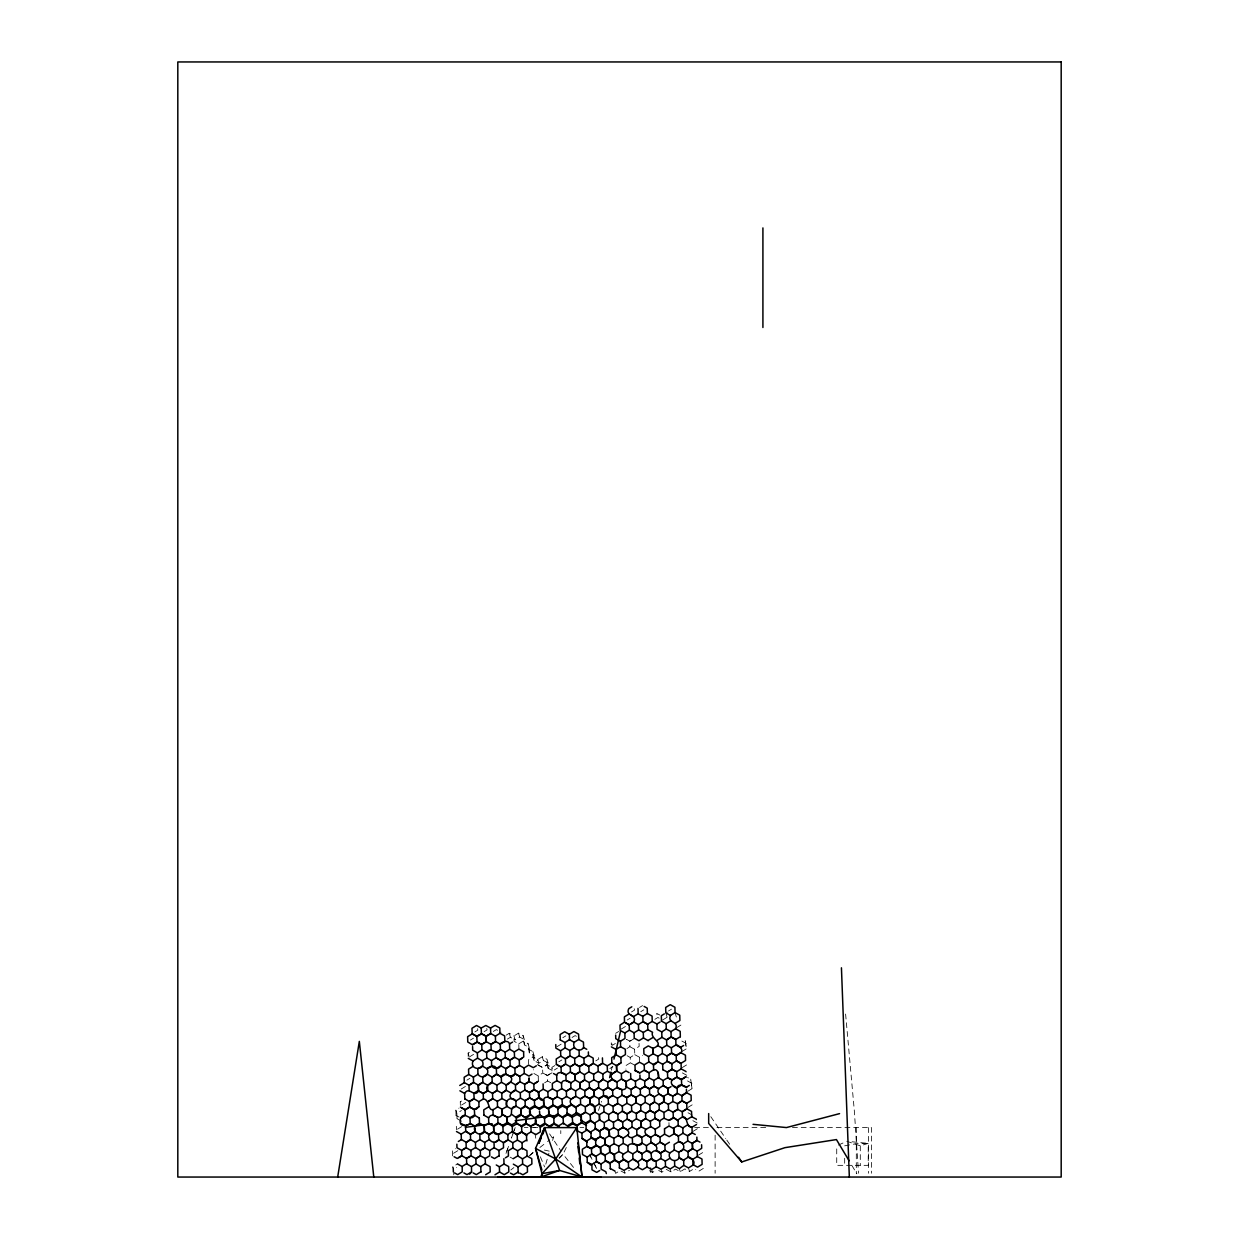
<?xml version="1.0" encoding="UTF-8"?>
<svg xmlns="http://www.w3.org/2000/svg" width="1239" height="1239" viewBox="0 0 1239 1239"><rect width="100%" height="100%" fill="white"/><g stroke="black" fill="none" stroke-linecap="round" stroke-linejoin="round"><path stroke-width="0.75" stroke-dasharray="5 3.75" d="M611.354 1070.233L612.221 1066.531M545.795 1164.149L548.939 1153.215M552.609 1140.469L553.663 1136.813L547.545 1141.553M598.483 1110.454L601.627 1101.347M507.665 1148.708L505.791 1154.02L508.935 1145.27M514.541 1129.24L511.413 1138.083L515.207 1127.598M566.316 1147.531L563.033 1154.175L559.3 1158.202M530.215 1155.228L532.878 1152.487M559.021 1158.078L563.033 1154.175L575.485 1169.895M510.824 1169.957L513.891 1167.587M529.192 1155.755L533.777 1152.193M539.894 1147.469L546.012 1142.73M474.847 1031.948L477.882 1030.089L476.519 1025.489M470.417 1040.063L473.453 1038.205M484.077 1031.715L487.113 1029.857L485.827 1025.489M493.323 1031.467L496.359 1029.609L501.052 1032.164M468.234 1056.604L468.141 1053.057L471.176 1051.199M469.318 1056.991L473.871 1054.203M506.209 1035.138L509.244 1033.28L513.937 1035.835L515.114 1039.815L519.668 1037.028L524.36 1039.583L524.484 1044.911L529.177 1047.466L529.316 1052.794L533.994 1055.334L534.133 1060.677L538.826 1063.217L543.379 1060.445L548.072 1062.985L548.196 1068.328L552.888 1070.868L557.442 1068.08M507.386 1039.118L510.422 1037.26L515.114 1039.815M524.36 1039.583L523.214 1035.711L518.522 1033.156L513.968 1035.943L514.108 1041.287L518.8 1043.842L518.94 1049.185M518.8 1043.842L523.354 1041.039L523.214 1035.711M466.824 1080.191L469.86 1078.333M465.43 1086.448L460.877 1089.236L460.134 1086.711M562.831 1037.709L565.867 1035.85M460.366 1105.374L460.273 1101.812L463.309 1099.953M465.849 1102.447L461.295 1105.234L460.273 1101.812M556.9 1046.754L561.453 1043.966M572.077 1037.461L575.113 1035.618L579.806 1038.158M548.072 1062.985L546.972 1059.299L542.295 1056.759L537.741 1059.531L533.049 1056.991L532.894 1051.601L528.201 1049.061M461.698 1121.233L457.005 1118.693L456.029 1115.394L455.89 1110.051L458.926 1108.193M457.005 1118.693L456.866 1113.35L461.419 1110.562M631.534 1011.938L634.569 1010.079L633.33 1005.867M639.525 1007.446L642.561 1005.588M538.826 1063.217L537.741 1059.531L537.865 1064.874L542.558 1067.414L547.111 1064.642L546.972 1059.299M558.82 1061.823L561.856 1059.965M627.12 1020.053L630.155 1018.195M640.78 1011.69L643.815 1009.831M538.376 1081.229L538.222 1075.839L542.775 1073.036L542.558 1067.414M554.886 1065.525L551.851 1067.383L552.888 1070.868M461.822 1126.576L457.284 1129.349L456.339 1126.189L456.432 1129.736M621.188 1029.098L625.741 1026.31M615.628 1033.341L618.664 1031.483M544.587 1082.855L547.623 1080.997L547.468 1075.591L542.744 1072.928L547.437 1075.467L551.99 1072.695M552.021 1072.804L547.437 1075.467M615.38 1043.47L612.345 1045.329L611.23 1041.55L611.323 1045.096M654.842 1019.341L657.878 1017.482L662.571 1020.038L667.124 1017.25L666.985 1011.922M668.502 1010.993L671.538 1009.135M595.789 1060.878L598.824 1059.02L597.74 1055.349M626.593 1039.397L629.722 1041.085L634.275 1038.297M634.322 1038.514L629.784 1041.287L626.655 1039.598M452.529 1155.879L452.405 1150.551L455.441 1148.692M457.811 1150.69L453.257 1153.478L452.405 1150.551M626.903 1048.597L629.908 1046.63L629.722 1041.085M609.851 1068.529L612.887 1066.671M676.633 1027.673L681.187 1024.901M635.049 1065.339L630.372 1062.799L630.233 1057.456L634.771 1054.621L634.6 1049.17M452.994 1172.063L452.854 1166.735L457.408 1163.948M453.799 1174.804L453.675 1169.477L456.711 1167.618M630.372 1062.799L625.819 1065.617L625.912 1069.18M634.786 1054.668L639.479 1057.223L642.514 1055.365M681.868 1051.57L686.421 1048.783L685.028 1039.227L686.421 1048.783M682.271 1067.569L686.824 1064.781M687.49 1091.451L692.043 1088.663L690.696 1079.184L687.568 1077.496M687.908 1107.449L692.462 1104.661M614.916 1171.041L615.597 1173.348L620.15 1170.561L624.843 1173.116L629.397 1170.328M693.128 1131.331L697.681 1128.543M649.437 1170.7L652.566 1172.404L655.601 1170.545M658.683 1170.468L661.796 1172.171L666.35 1169.384L671.042 1171.924L675.596 1169.136L680.288 1171.691L684.842 1168.904L689.519 1171.459L692.555 1169.601M698.362 1155.213L702.916 1152.44M703.318 1168.439L698.765 1171.227L695.637 1169.523M838.4 1145.084L845.091 1142.033M846.764 1141.258L860.284 1145.843L868.229 1143.38L868.229 1165.341L836.728 1165.341L836.728 1145.843M844.673 1145.843L857.667 1143.38L868.229 1143.38L850.341 1141.615M533.978 1127.598L537.803 1127.598M579.929 1127.598L583.77 1127.598M694.661 1127.598L709.544 1127.598M716.947 1127.598L768.676 1127.598M792.433 1127.598L871.42 1127.598L871.42 1173.24M530.416 1127.49L538.036 1127.521M524.298 1127.552L527.953 1127.583M544.355 1150.055L549.961 1151.279M659.783 1015.035L656.655 1013.332L657.878 1017.482M686.282 1043.439L681.589 1040.899L680.335 1036.671M682.395 1072.897L687.087 1075.452L685.91 1071.456M691.92 1083.335L687.227 1080.78L686.05 1076.799M627.089 1055.705L630.233 1057.456M688.032 1112.777L692.725 1115.332M692.864 1120.66L697.557 1123.215L696.349 1119.173M529.177 1047.466L528.046 1043.61L523.354 1041.07L524.484 1044.911M538.253 1075.901L533.544 1073.284L533.436 1069.706M550.751 1082.7L547.623 1080.997M456.029 1115.394L459.158 1117.082M510.065 1157.102L513.194 1158.79M710.814 1116.695L725.744 1138.548M726.813 1140.097L730.003 1144.79M549.574 1133.855L560.973 1151.046M851.998 1165.636L856.861 1173.798M589.795 1154.887L592.366 1159.998L589.779 1154.825M540.39 1156.823L544.602 1166.937M675.069 1012.619L676.355 1017.018M692.043 1088.663L690.696 1079.184M665.854 1012.975L667.124 1017.25M688.466 1167.897L689.519 1171.459M679.39 1168.64L680.288 1171.691M670.175 1168.981L671.042 1171.924M629.939 1046.738L634.631 1049.294L639.154 1046.397L639.03 1042.742M660.945 1169.244L661.796 1172.171M651.699 1169.492L652.566 1172.404M624.022 1170.359L624.843 1173.116M547.111 1064.642L548.196 1068.328M542.295 1056.759L543.379 1060.445M537.865 1064.874L542.636 1067.693L547.158 1064.812L551.851 1067.352L551.944 1070.945M532.894 1051.601L533.994 1055.334M534.133 1060.677L533.033 1056.944L528.495 1059.779L528.635 1065.122M529.316 1052.794L528.046 1043.61M518.522 1033.156L519.668 1037.028M509.244 1033.28L510.422 1037.26M468.141 1053.057L468.931 1055.674M455.89 1110.051L456.866 1113.35M452.854 1166.735L453.675 1169.477M534.938 1133.313L535.914 1139.013M845.602 1014.044L854.291 1110.407L858.55 1173.24M668.967 1122.658L669.06 1126.22M639.479 1057.223L639.603 1062.551M868.477 1127.598L868.477 1173.24M860.284 1145.843L860.284 1165.341M856.304 1127.598L856.304 1173.24M844.673 1158.248L844.673 1165.341M715.12 1135.203L715.12 1173.24M650.754 1167.541L650.754 1173.24M560.787 1130.618L560.787 1133.623M596.625 1168.532L593.218 1161.702L596.609 1168.501"/><path stroke-width="1.5" d="M541.892 1177.05L541.97 1173.689L535.558 1148.398L544.541 1127.598L576.801 1127.598L582.051 1177.05L559.61 1170.452L541.97 1173.689L540.808 1177.05L559.61 1170.452L544.541 1127.598L538.81 1143.194M337.689 1177.05L359.325 1041.38L373.791 1177.05M609.619 1077.636L610.92 1072.076M613.971 1059.128L620.507 1031.359M539.027 1143.194L541.164 1138.006M542.589 1134.537L544.726 1129.333M576.801 1127.598L555.707 1158.976L541.97 1173.689M469.643 1174.076L471.548 1171.815L471.486 1166.735M472.183 1033.899L471.966 1028.277L476.519 1025.489L481.212 1028.045L481.413 1033.605L486.091 1036.145L486.292 1041.674L491.016 1044.353L495.585 1041.596L490.985 1044.26L491.155 1049.727L486.602 1052.469L486.788 1057.998L491.496 1060.584L491.635 1065.989C495.708 1071.658 503.839 1066.686 500.742 1060.414L496.034 1057.765L495.894 1052.422L500.448 1049.65L500.262 1044.152L495.538 1041.488L495.414 1036.145L490.706 1033.543L486.168 1036.377L481.46 1033.791L476.907 1036.578L472.183 1033.899L467.63 1036.687L467.769 1042.014L472.539 1044.833L477.092 1042.061L481.785 1044.601L481.909 1049.944L477.402 1052.871L472.678 1050.176L472.586 1046.614M472.105 1033.605L476.783 1036.16L481.46 1033.791M486.091 1036.145L490.721 1033.605L490.52 1028.029L485.827 1025.489L481.212 1028.045M472.462 1044.57L477.092 1042.061M476.783 1036.16L477.046 1041.906L481.739 1044.462L486.292 1041.674L486.168 1036.377M495.414 1036.145L499.937 1033.311L499.813 1027.983L495.12 1025.427L490.52 1028.029M486.323 1041.798L481.739 1044.462M477.526 1058.183L482.219 1060.739C486.927 1070.728 469.054 1070.992 472.973 1060.971L477.526 1058.152L477.387 1052.809M473.128 1066.345L468.574 1069.133L468.714 1074.461L464.16 1077.264L464.315 1082.669L459.762 1085.457M509.523 1043.95L512.559 1042.092M499.937 1033.311L504.645 1035.912L504.831 1041.395C492.626 1049.479 507.154 1036.222 509.523 1043.966L509.663 1049.294L505.156 1052.236L505.28 1057.564L510.003 1060.228L510.158 1065.648L514.928 1068.436M477.944 1074.228L477.82 1068.885L482.358 1066.067L487.113 1068.839C490.257 1075.235 482.002 1079.99 477.975 1074.321L473.422 1077.109L468.714 1074.461M491.48 1060.553L496.034 1057.765L500.757 1060.46L505.264 1057.533L509.972 1060.119L514.526 1057.332L514.355 1051.896L518.909 1049.108L523.617 1051.725M491.697 1066.144C479.431 1074.136 493.989 1060.94 496.374 1068.699L496.56 1074.167L501.315 1076.985L496.514 1074.027L492.084 1077.218L496.638 1074.43M496.328 1068.529L500.881 1065.741L505.667 1068.607L505.822 1074.012L510.53 1076.645C516.291 1082.39 497.877 1089.344 510.669 1081.988L515.439 1084.775L515.61 1090.258L520.303 1092.813L520.442 1098.157M509.972 1060.119L514.495 1057.223L519.187 1059.779L523.741 1056.991L523.601 1051.663M464.826 1099.024L464.625 1093.448C469.318 1085.643 473.995 1098.389 478.579 1090.97L483.225 1093.387L483.427 1098.931C491.171 1099.628 486.555 1116.463 497.52 1106.706L497.366 1101.301L492.657 1098.699L488.104 1101.471M520.024 1082.143L519.761 1076.366L515.083 1073.826L514.882 1068.266L519.435 1065.478L519.265 1060.026L522.3 1058.168M478.409 1085.503L482.807 1082.205L478.254 1084.992L478.533 1090.831L478.285 1085.116L473.561 1082.437L473.406 1077.032M508.718 1066.825L505.682 1068.684L510.236 1065.896M569.537 1039.784L569.351 1034.302L573.905 1031.545L578.598 1034.1L578.768 1039.521L583.445 1042.076L583.646 1047.59L586.775 1049.294M478.424 1090.444L473.871 1093.232L474.165 1099.086M514.851 1068.188L519.404 1065.416L524.112 1068.033L524.267 1073.423L528.991 1076.072L531.996 1074.12M501.253 1076.722C505.713 1069.396 510.607 1081.244 515.083 1073.826L510.514 1076.567M505.853 1074.105L501.299 1076.877L501.454 1082.313L496.916 1085.132L497.071 1090.552L492.518 1093.325L487.825 1090.785L487.639 1085.271L482.916 1082.607L482.668 1076.861L487.237 1074.167L492.022 1077.032L492.208 1082.545L496.901 1085.101M487.701 1085.441C500.479 1078.023 482.064 1084.992 487.825 1090.785M553.554 1073.563L556.683 1075.266L556.838 1080.687L561.546 1083.258L561.685 1088.647L566.378 1091.203L570.931 1088.415L570.761 1082.932L575.283 1080.067L580.022 1082.778L580.177 1088.198L584.87 1090.754L589.423 1087.966L589.253 1082.545L584.576 1079.99L584.436 1074.662L579.666 1071.859L575.113 1074.647L575.33 1080.222L575.113 1074.647L570.451 1072.184L570.281 1066.733L565.588 1064.115L565.433 1058.741L570.002 1056L569.832 1050.548L565.108 1047.9L564.969 1042.557L569.491 1039.645L574.215 1042.34C571.365 1048.395 580.177 1053.398 583.584 1047.404M473.995 1098.544L469.442 1101.332L469.658 1106.954L474.351 1109.494L474.692 1115.534M483.225 1093.387L487.779 1090.599M487.841 1090.816L483.287 1093.588L480.143 1091.822M631.813 1006.796L628.777 1008.654C625.014 1016.445 637.527 1014.168 633.764 1021.958L629.211 1024.746L624.518 1022.19L624.379 1016.863L628.932 1014.075M556.404 1064.595L556.187 1058.973L560.74 1056.186L560.586 1050.78L565.108 1047.9M574.215 1042.309L578.737 1039.428M536.348 1065.803L533.312 1067.662L528.635 1065.106L524.112 1068.033M460.412 1107.139L465.105 1109.695L469.658 1106.954M483.427 1098.931L478.843 1101.641L474.088 1098.838L469.535 1101.626L464.749 1098.776M574.354 1047.667L569.801 1050.455M460.877 1123.324L465.554 1125.879C480.686 1118.43 456.06 1133.685 460.738 1117.996C465.337 1110.376 470.108 1122.689 474.63 1115.301L479.385 1118.074M474.351 1109.494L478.904 1106.721L478.966 1102.06M519.9 1081.709L515.47 1084.93L518.506 1083.072M460.738 1117.996L465.291 1115.208L465.105 1109.695M488.151 1101.61L492.704 1098.823L492.533 1093.356L497.056 1090.475L501.78 1093.17L501.934 1098.544L506.627 1101.099L506.782 1106.551L502.198 1109.184L502.291 1114.403L507.061 1117.206L507.2 1122.534L502.647 1125.322L497.954 1122.766L497.815 1117.439L493.122 1114.868L492.983 1109.524M476.086 1109.277L478.904 1106.721M638.023 1008.422L638.147 1013.75L633.594 1016.538L630.496 1014.927M519.9 1081.693L524.593 1084.249L529.146 1081.461L529.053 1077.915L529.192 1081.647L524.639 1084.435L524.856 1090.026L520.303 1092.829M474.537 1114.992L469.984 1117.764L470.201 1123.417L474.94 1126.112C472.183 1132.198 480.794 1137.433 484.464 1131.703L489.266 1134.661L493.819 1131.873L498.512 1134.428L498.728 1140.035M488.321 1107.062L483.768 1109.85L483.938 1115.286M497.397 1101.363L501.934 1098.544M653.712 1070.341L653.402 1064.44L657.955 1061.653L657.832 1056.325L653.123 1053.708L652.984 1048.38C666.443 1042.99 649.639 1039.32 652.55 1032.257L647.858 1029.702L647.687 1024.281L643.01 1021.726L642.84 1016.305L647.378 1013.471L647.238 1008.143L644.125 1006.44M556.326 1064.301L561.019 1066.856L565.573 1064.069L561.05 1066.965L561.236 1072.478C573.781 1080.021 558.727 1067.476 556.683 1075.266M579.078 1050.316L579.217 1055.705L574.664 1058.493L574.819 1063.883L579.542 1066.516L579.728 1072.029L575.19 1074.894M630.775 1023.972L633.81 1022.113M538.361 1081.167L533.808 1083.955L534.024 1089.53L529.471 1092.318L524.856 1090.026M536.89 1082.266L533.854 1084.11L529.13 1081.415M624.518 1022.19L619.996 1025.087L620.135 1030.43L624.828 1032.97L629.381 1030.198L629.211 1024.746M643.01 1021.726L638.457 1024.514L638.581 1029.841L643.273 1032.397L643.475 1037.926L648.229 1040.729M588.37 1051.926L588.463 1055.473L583.925 1058.292L579.217 1055.705M574.85 1063.976L570.296 1066.764L574.819 1063.883L579.589 1066.702L584.142 1063.914L588.835 1066.469L584.065 1063.635L579.496 1066.376M458.337 1141.506L461.373 1139.648L461.187 1134.15L465.709 1131.284L465.585 1125.941M479.307 1117.841L479.447 1123.184L474.94 1126.112M479.447 1123.184L484.201 1125.957L488.755 1123.169L488.615 1117.841C493.122 1110.376 497.892 1122.178 502.368 1114.635L502.167 1109.075M476.535 1125.461L479.57 1123.603M664.336 1013.905L661.301 1015.748L661.487 1021.246M629.381 1030.198L634.074 1032.784L638.627 1029.996M642.979 1021.648L647.672 1024.188L652.225 1021.416L652.086 1016.073L647.393 1013.533M615.675 1035.123L615.752 1038.685L620.445 1041.225L624.998 1038.437L624.859 1033.109M570.42 1072.06L565.898 1074.956L566.084 1080.454C578.628 1087.997 563.513 1075.406 561.561 1083.32M543.1 1083.877L543.24 1089.22L538.686 1091.993L534.024 1089.53M556.838 1080.687L552.3 1083.505L552.439 1088.88L547.886 1091.667L548.041 1097.042C560.586 1104.708 545.532 1092.039 543.518 1099.953L544.014 1106.504L548.707 1109.044L543.658 1105.281M544.014 1106.504L539.461 1109.277L534.799 1106.814L530.246 1109.602L525.243 1105.947L520.705 1108.812L515.997 1106.226L511.444 1108.998L506.705 1106.288M535.558 1123.974C539.104 1115.627 526.761 1117.144 530.091 1109.044L525.243 1105.947L525.104 1100.619L529.657 1097.831L529.471 1092.318M475.079 1131.455L470.526 1134.227L465.709 1131.284L470.603 1134.49M506.751 1106.396C503.7 1100.526 511.908 1095.477 515.889 1100.929L516.028 1106.303C507.247 1107.046 515.749 1116.076 506.999 1117.005L507.541 1123.711L512.234 1126.266L512.435 1131.842L517.252 1134.831L521.805 1132.043L526.792 1135.59M501.47 1082.359L506.162 1084.899L506.333 1090.351L511.041 1092.984C523.942 1085.86 505.404 1092.736 511.196 1098.374L515.889 1100.975L520.442 1098.141L525.135 1100.712L529.688 1097.924L534.35 1100.387L534.799 1106.814M472.121 1133.561L475.157 1131.703L475.064 1128.171M670.547 1015.515L665.808 1012.821L665.668 1007.477L670.222 1004.69L674.914 1007.245L675.054 1012.573L670.516 1015.407C666.721 1023.29 679.282 1020.921 675.518 1028.788L670.965 1031.576L666.272 1029.02L666.148 1023.693L670.671 1020.859M643.32 1032.536L647.827 1029.609M652.241 1021.447L656.918 1024.003L659.953 1022.144M588.742 1066.175L593.295 1063.403L593.171 1058.06L588.479 1055.52M630.636 1073.439L630.775 1078.797L626.222 1081.585L626.376 1086.99L626.237 1081.647L621.544 1079.107L621.389 1073.702L616.712 1071.146L616.511 1065.617L611.803 1063.016L611.679 1057.672L616.232 1054.885L616.062 1049.464L620.6 1046.645L620.445 1041.225M470.433 1133.902L470.557 1139.245L466.143 1142.482L470.696 1139.694L475.42 1142.373L479.973 1139.586L479.834 1134.258L484.403 1131.486L484.263 1126.158L481.135 1124.454M529.688 1097.924L534.365 1100.48L538.888 1097.599C539.166 1082.561 535.79 1102.183 543.58 1100.139L543.72 1105.482L539.166 1108.27L534.474 1105.715L529.92 1108.502M488.755 1123.169L493.447 1125.724L498.001 1122.937L502.895 1126.205L503.127 1131.842L507.944 1134.831M534.365 1100.48L538.919 1097.692M529.007 1116.308L525.971 1118.167L520.984 1114.62L520.845 1109.292L525.398 1106.504M498.481 1134.32C510.886 1126.437 496.235 1139.679 493.788 1131.765L493.664 1126.437L498.217 1123.649M643.475 1037.926L638.921 1040.714L634.229 1038.174L634.089 1032.83M584.436 1074.662L588.959 1071.797L588.804 1066.376L593.295 1063.403L598.05 1066.144L598.189 1071.472L593.636 1074.259L593.806 1079.758L598.499 1082.297L598.731 1087.981L603.439 1090.599L607.977 1087.749L607.714 1081.972L603.021 1079.432L602.851 1073.95L607.404 1071.177L607.265 1065.834L602.572 1063.294L598.003 1066.005L602.572 1063.294L602.433 1057.889M561.685 1088.647L557.132 1091.435L552.439 1088.833M461.326 1139.477L466.065 1142.188L466.189 1147.531L461.636 1150.319L456.959 1147.763L456.866 1144.201M520.845 1109.292L520.829 1114.109L516.276 1116.881L516.369 1122.1L516.849 1123.727L521.542 1126.266L521.82 1132.09L526.513 1134.63L531.066 1131.857L535.821 1134.645L540.374 1131.857L540.096 1126.05L535.418 1123.51L535.325 1119.948M463.231 1149.606L466.267 1147.748L471.037 1150.597M498.651 1139.756C494.996 1145.471 486.369 1140.345 489.157 1134.258L493.726 1131.532L493.587 1126.189L490.458 1124.485M507.541 1123.711L502.988 1126.499L502.647 1125.322M675.332 1023.29L679.886 1020.502L679.746 1015.175L675.054 1012.573M648.136 1040.419L652.69 1037.647M656.918 1024.003L657.073 1029.377L661.75 1031.917L666.272 1029.02M552.702 1099.504L557.256 1096.716L561.964 1099.318L562.506 1106.055L567.199 1108.611L566.781 1107.201L562.103 1104.646L557.535 1107.434L552.857 1104.878L557.844 1108.44L558.092 1114.171L563.079 1117.717M566.781 1107.201L571.334 1104.414C584.808 1111.569 565.867 1105.405 571.194 1099.086L566.502 1096.469L566.362 1091.141L570.885 1088.276L575.608 1090.909L575.763 1096.345L580.456 1098.885L580.611 1104.29L585.304 1106.83L585.458 1112.281L590.151 1114.821L590.569 1121.125L595.262 1123.68L590.306 1120.211L585.737 1122.937L581.045 1120.397L580.905 1115.054L585.458 1112.281L580.874 1114.961L576.197 1112.405L576.816 1114.496L581.494 1117.051L580.874 1114.961M580.038 1082.871L584.576 1079.99L580.038 1082.871L580.177 1088.198M607.265 1065.85L611.818 1063.062M454.094 1156.73L457.222 1158.434L461.775 1155.646L461.713 1150.535M507.138 1122.333L511.815 1124.888L516.369 1122.1M458.786 1157.644L461.822 1155.786L466.53 1158.419L471.083 1155.631L470.944 1150.303L475.528 1147.577L475.482 1142.559M525.661 1117.16L530.215 1114.388M489.281 1139.586L484.728 1142.373L484.914 1147.872L489.622 1150.473L494.175 1147.686L494.036 1142.358M516.849 1123.727L512.296 1126.514L511.815 1124.888M657.382 1040.156L661.92 1037.353L661.75 1031.917M620.677 1046.862L625.308 1049.216L625.432 1054.559L620.878 1057.347L621.049 1062.768L616.495 1065.555L616.712 1071.177L612.159 1073.934C606.754 1079.928 625.587 1085.937 612.283 1079.262L607.714 1081.972M575.608 1090.909L580.131 1088.028M589.284 1082.623L593.806 1079.758M616.573 1065.834L621.049 1062.768M548.35 1107.836L552.904 1105.049L552.718 1099.551L557.271 1096.763L557.116 1091.389M561.964 1099.318L566.517 1096.53M480.36 1150.659L480.407 1155.693L475.9 1158.62L471.161 1155.894L466.499 1158.341L466.747 1164.01M484.852 1147.655L480.298 1150.442L475.528 1147.577M481.878 1149.73L484.914 1147.872M553.152 1105.9L548.598 1108.688L548.738 1114.016L549.156 1115.441L553.848 1117.981L553.972 1123.324L549.419 1126.112L544.742 1123.556L544.525 1117.934L541.397 1116.231M516.74 1123.324L521.418 1125.879L525.971 1123.092L525.847 1117.748L522.719 1116.06M535.078 1117.485L539.631 1114.697L544.602 1118.228L547.638 1116.37M495.646 1141.754L498.682 1139.895L503.421 1142.575L507.975 1139.787L507.835 1134.459L512.373 1131.594L517.19 1134.599L517.391 1140.159L512.76 1142.714L507.975 1139.787M536.797 1117.237L539.832 1115.379L539.507 1111.058M531.128 1132.09L530.927 1126.514L526.234 1123.974L521.681 1126.747L521.418 1125.879M661.936 1037.384L666.613 1039.924L671.089 1036.873L675.782 1039.428L671.135 1037.028L666.582 1039.815L666.783 1045.36M589.919 1104.274L589.702 1098.652L585.009 1096.112L580.425 1098.807L584.978 1096.019L584.777 1090.428L589.33 1087.641L594.209 1090.831L594.333 1096.159L589.779 1098.947L589.919 1104.274L594.612 1106.83L599.165 1104.042L599.026 1098.714L594.333 1096.159L594.008 1090.196M607.451 1071.317L612.097 1073.733L616.65 1070.945M466.638 1163.669L462.085 1166.457L457.408 1163.901M485.471 1164.35L485.146 1158.388L480.453 1155.832L475.853 1158.48L476.039 1163.948L480.825 1166.844M544.293 1117.16L548.846 1114.388L548.753 1110.825M562.506 1106.055L557.953 1108.843L557.535 1107.434M503.499 1142.838L508.052 1140.05M517.128 1134.382L521.681 1131.61M526.002 1119.948L526.095 1123.494L530.788 1126.05L535.341 1123.262M534.04 1124.904L530.788 1126.05M635.204 1070.728L634.957 1065.013L639.51 1062.241L644.203 1064.781L648.756 1061.993L648.586 1056.557L653.139 1053.77L652.984 1048.38M680.645 1047.466C667.387 1040.915 686.22 1046.924 680.784 1052.794L676.231 1055.582L671.569 1053.104L667.047 1056.031L662.369 1053.475L662.23 1048.132L666.752 1045.267L671.476 1047.9M621.405 1073.717L625.943 1070.914L629.071 1072.618M607.807 1082.282L612.36 1079.494M594.209 1090.831L598.638 1087.641L594.085 1090.428L589.392 1087.873M462.162 1166.72L462.24 1171.831L457.687 1174.618L454.558 1172.915M571.52 1105.002L566.966 1107.79L567.09 1113.133L567.601 1114.821L572.279 1117.377M548.738 1114.016L553.43 1116.571L557.984 1113.784L558.386 1115.177L561.515 1116.866M485.192 1158.542L489.746 1155.755L489.684 1150.69M499.178 1156.173L498.93 1150.442L503.514 1147.779L503.421 1142.575M540.096 1126.05L544.649 1123.262L549.682 1126.994L552.718 1125.136M558.386 1115.177L553.833 1117.95L553.43 1116.571M540.452 1127.227L545.005 1124.439M657.832 1056.325L662.354 1053.475M585.009 1096.112L589.594 1098.312L594.147 1095.524M576.042 1107.016L580.595 1104.228L576.058 1107.077L576.336 1112.885L571.783 1115.673L567.09 1113.133M603.579 1095.926C591.266 1104.367 606.181 1090.676 608.179 1098.157L612.732 1095.384L608.287 1098.528L603.594 1095.973L603.347 1090.274L607.9 1087.501L612.67 1090.289L617.177 1087.377L617.007 1081.895L621.529 1079.03L626.237 1081.647M485.27 1163.715L480.732 1166.503L480.964 1172.171M491.387 1156.87L494.5 1158.573L499.054 1155.786M562.785 1116.726L567.338 1113.938M512.822 1142.885L512.869 1147.934L508.315 1150.721L508.424 1155.972L505.388 1157.83M517.375 1140.097L522.084 1142.714L526.637 1139.926L526.498 1134.599M567.601 1114.821L563.048 1117.609L563.482 1123.974M662.865 1069.815L662.664 1064.27L667.202 1061.42L667.016 1055.891L671.569 1053.104L671.414 1047.698L675.967 1044.911L675.782 1039.459L680.335 1036.64L680.196 1031.313L675.518 1028.788M680.614 1047.342L683.649 1045.484M635.096 1070.357L639.789 1072.897L644.342 1070.124L649.019 1072.664L653.557 1069.799C661.285 1067.739 658.002 1087.362 658.25 1072.354M589.826 1103.995L585.304 1106.83L589.857 1104.073C597.57 1101.982 594.302 1121.574 594.55 1106.628M653.572 1065.013L656.608 1063.155M480.856 1171.831L476.303 1174.618L473.174 1172.915M522.084 1142.714L522.192 1147.98L517.639 1150.768L512.9 1148.042M575.856 1125.43L572.728 1123.742L572.263 1117.284L576.816 1114.496M553.972 1123.324L558.665 1125.833L563.218 1123.061L568.174 1126.514L572.728 1123.742M662.803 1069.613L667.496 1072.153L672.049 1069.365L671.848 1063.805L676.386 1060.987L676.184 1055.411L680.738 1052.623L685.415 1055.179L685.554 1060.507L681.001 1063.294L676.308 1060.739L681.094 1063.573L681.218 1068.916L676.664 1071.689L672.003 1069.195L667.449 1071.983L667.697 1077.698L663.144 1080.485L658.374 1077.682L653.82 1080.47L654.022 1086.03L649.468 1088.818L644.791 1086.278L649.53 1088.988L654.084 1086.231L658.776 1088.787L654.084 1086.231M639.913 1074.972L640.005 1078.534L635.452 1081.322L630.759 1078.751M485.642 1174.727L490.195 1171.939L490.071 1166.611L485.378 1164.056M503.87 1158.713L503.994 1164.056L499.425 1166.797L496.266 1164.97M513.178 1158.713L517.732 1155.925L517.592 1150.597M567.865 1125.492L572.418 1122.704L577.08 1125.167L577.544 1131.625M649.205 1078.147L644.652 1080.935L640.005 1078.519M594.689 1111.956L590.167 1114.868L594.72 1112.095L599.428 1114.713L599.568 1120.041L599.413 1114.635L603.982 1111.925L608.674 1114.481L613.228 1111.693L617.843 1114.016L618.044 1119.576L622.721 1122.054L618.029 1119.514L613.491 1122.364L613.615 1127.629L618.307 1130.185L618.462 1135.574L623.14 1138.13L627.646 1135.172C632.664 1142.42 636.614 1130.402 641.632 1137.65C644.435 1152.316 632.308 1139.322 627.941 1145.92L628.08 1151.263L623.527 1154.067C618.122 1160.138 636.985 1166.131 623.666 1159.41L619.144 1162.275L614.451 1159.719L614.312 1154.392L618.865 1151.573L618.695 1146.168L623.248 1143.38L623.093 1137.96L618.462 1135.574M647.734 1079.246L644.698 1081.105L644.822 1086.402L640.284 1089.22L640.424 1094.564L635.87 1097.351L631.178 1094.796L626.609 1097.537L621.932 1094.997L626.609 1097.537M603.982 1111.925L603.842 1106.597L608.395 1103.81L608.179 1098.157M608.411 1103.856L613.104 1106.412L617.657 1103.624L617.502 1098.234L622.04 1095.384L621.792 1089.654C608.984 1082.607 624.456 1094.672 626.345 1086.866L631.038 1089.468L635.592 1086.68L640.284 1089.22L644.822 1086.402M494.981 1174.773L499.534 1172.001L499.394 1166.658M577.08 1125.167L581.633 1122.379L581.54 1118.817M522.471 1158.666L522.641 1164.133L527.349 1166.735L531.903 1163.948L531.763 1158.62L527.086 1156.064L522.533 1158.852L517.732 1155.925M577.204 1125.601L581.757 1122.813L586.45 1125.368L585.737 1122.937M645.225 1102.4L645.101 1097.073L649.654 1094.285L654.331 1096.825L654.486 1102.199L649.917 1104.956L645.225 1102.4L640.718 1105.343L635.994 1102.679L631.518 1105.684L631.704 1111.213L627.151 1114L622.396 1111.228L617.858 1114.062L613.228 1111.693L613.042 1106.179L617.595 1103.391L622.334 1106.117L626.888 1103.345L626.686 1097.8L631.24 1095.013L635.932 1097.568L636.072 1102.896L635.932 1097.568M590.569 1121.125L586.016 1123.912L586.155 1129.24L591.173 1132.895L586.155 1129.24M503.994 1164.056L508.671 1166.549L508.811 1171.893L504.258 1174.68L499.534 1172.001M522.61 1163.994L518.088 1166.921L513.333 1164.149M518.026 1166.689L518.165 1172.032L513.612 1174.804L510.483 1173.116M587.054 1142.048L582.067 1138.471L581.927 1133.127L586.481 1130.34M667.697 1077.698L672.266 1079.866L676.819 1077.078L676.664 1071.689L672.049 1069.365M663.175 1080.625L663.206 1085.565L658.699 1088.508C654.873 1096.453 667.279 1093.758 663.732 1101.967L659.179 1104.754L654.424 1101.982L649.871 1104.77L650.057 1110.283L645.596 1113.381L650.15 1110.593L654.842 1113.149L650.15 1110.593M672.421 1085.271C685.848 1092.24 666.938 1086.2 672.297 1079.943L676.85 1077.156L681.527 1079.711L686.003 1076.645L681.45 1079.432L681.667 1085.039C694.274 1092.473 679.049 1079.881 677.129 1087.873L677.284 1093.263L681.961 1095.803L686.499 1092.984L686.421 1089.422M604.833 1139.199L604.973 1144.526L604.833 1139.199L600.156 1136.643L595.603 1139.431L595.944 1140.623L591.266 1138.068L590.848 1131.796L595.401 1129.008L595.138 1128.14L600.094 1131.563L595.401 1129.008L594.999 1122.797L599.552 1119.979L604.26 1122.596L608.783 1119.746L608.674 1114.481M671.042 1086.649L668.007 1088.508L663.206 1085.565M631.627 1110.965L627.089 1113.753L627.228 1119.111L631.936 1121.729L632.06 1127.056L627.507 1129.844C614.079 1123.277 633.563 1130.092 627.646 1135.172M599.831 1130.68L604.384 1127.893C612.112 1125.833 608.814 1145.394 609.061 1130.417L613.615 1127.629M582.067 1138.471L586.759 1141.011L591.266 1138.068M677.114 1087.827L681.667 1085.039M609.139 1130.665L604.446 1128.125L599.893 1130.897L600.218 1136.891L595.665 1139.679L590.988 1137.123M590.043 1148.135L586.914 1146.431L582.361 1149.219L582.5 1154.547L587.178 1157.102L591.684 1154.159L594.813 1155.848M686.267 1087.315L689.302 1085.457M663.732 1101.967L663.515 1096.391L668.069 1093.603L672.762 1096.143L677.284 1093.263M674.357 1095.493L677.392 1093.634M622.861 1127.397L618.307 1130.185L622.876 1127.459L622.69 1121.961L627.228 1119.111L631.936 1121.729L636.443 1118.817L636.304 1113.443L640.857 1110.655L640.671 1105.188M591.731 1154.314L591.359 1148.135L595.913 1145.363L600.59 1147.903L600.729 1153.246L596.191 1156.08L596.517 1162.043M681.853 1095.415L686.406 1092.628L691.083 1095.168L691.223 1100.511L686.669 1103.299L681.977 1100.743L681.961 1095.803M654.688 1112.653L659.241 1109.865L659.102 1104.538L663.67 1101.781L668.363 1104.336L668.518 1109.726L673.195 1112.281L677.733 1109.432L677.47 1103.655L682.023 1100.867L686.716 1103.422L686.871 1108.843L691.563 1111.383L691.687 1116.726L687.134 1119.498L682.457 1116.959L682.317 1111.615L686.84 1108.75M668.363 1104.336L672.885 1101.486L672.762 1096.143M604.787 1143.922L609.634 1146.973L609.774 1152.316L605.174 1154.98L605.313 1160.308L610.006 1162.863L614.559 1160.076L614.42 1154.733L609.727 1152.193L609.48 1146.478L614.033 1143.69L613.894 1138.316L618.431 1135.513M641.198 1121.589L641.275 1126.7L636.722 1129.488L636.908 1134.986L641.585 1137.541L646.139 1134.754C659.411 1141.212 640.517 1135.203 645.999 1129.364L641.322 1126.87L641.198 1121.589L645.674 1118.538L641.121 1121.31L636.459 1118.848M677.547 1103.918L681.977 1100.743M668.487 1109.664L663.965 1112.514L664.15 1118.043L659.597 1120.83L654.904 1118.275L659.69 1121.125M646.015 1129.41L650.583 1126.685L650.413 1121.233L654.966 1118.445L654.781 1112.947L659.241 1109.865L663.934 1112.452M664.243 1118.337L668.781 1120.397L673.335 1117.609L673.118 1112.018L677.671 1109.23M599.722 1170.53L596.687 1172.388L591.994 1169.833L591.87 1164.505L596.424 1161.717L599.537 1163.421M686.871 1108.843L682.364 1111.786L677.733 1109.432M659.644 1121.001L659.783 1126.328L655.276 1129.24L650.537 1126.561M671.956 1119.018L668.781 1120.397M664.46 1128.822L669.014 1126.034L673.691 1128.574L673.83 1133.917L669.277 1136.705L664.584 1134.15L664.507 1129.008M632.339 1137.727L632.525 1143.225L637.202 1145.765L641.756 1142.993L646.479 1145.641L650.986 1142.683L650.816 1137.247L655.369 1134.459L660.093 1137.123L664.584 1134.15M619.33 1162.925L614.637 1160.37L610.084 1163.158L610.362 1168.95M673.567 1128.171L678.12 1125.384L682.813 1127.924L682.952 1133.267L678.399 1136.055L673.706 1133.499L673.691 1128.574M628.08 1151.263L632.773 1153.834L637.326 1151.031L637.187 1145.688M619.469 1168.253L619.206 1162.476L623.759 1159.689M682.813 1127.924L687.32 1124.997L692.012 1127.552L692.152 1132.88L687.599 1135.667L687.707 1140.918L692.415 1143.551L692.555 1148.878L688.001 1151.666M669.463 1142.203L664.909 1145.006L660.155 1142.203L655.648 1145.13C642.236 1138.595 661.332 1144.975 655.834 1150.628L660.511 1153.184L665.064 1150.396L669.757 1152.951C666.938 1159.084 675.596 1163.653 679.111 1157.969L682.24 1159.673M642.065 1153.757L646.557 1150.783C655.199 1150.985 647.486 1161.191 656.112 1161.377L656.252 1166.704L651.699 1169.492L647.006 1166.952L646.835 1161.454L642.143 1158.914L642.003 1153.571L637.326 1151.031L642.003 1153.571M678.306 1125.972L677.981 1120.01C689.519 1110.376 683.99 1127.01 691.935 1127.289L696.488 1124.501M632.773 1153.803L632.912 1159.162L628.405 1162.089L628.576 1167.572L624.022 1170.359L619.33 1167.804M695.249 1134.49L692.121 1132.802L687.645 1135.807L682.952 1133.267M646.835 1161.454L651.389 1158.666L656.112 1161.361L660.65 1158.511C663.283 1152.1 654.92 1147.546 651.28 1153.416L646.557 1150.783M660.418 1152.874L665.064 1150.396L664.847 1144.759M669.757 1152.951L674.295 1150.086L674.078 1144.495L678.631 1141.723C684.3 1141.599 685.926 1149.73 680.412 1151.449M651.435 1158.837L646.882 1161.609L642.143 1158.914L637.651 1161.872C624.363 1155.259 643.211 1161.299 637.775 1167.215L633.222 1169.972L628.576 1167.572M687.722 1140.995L683.216 1143.938L678.538 1141.382L678.399 1136.055L673.706 1133.499M647.021 1166.968L642.468 1169.755L637.775 1167.215M692.555 1148.878L692.322 1143.21L696.876 1140.422L699.989 1142.126M696.86 1137.123L696.953 1140.685L692.322 1143.21M679.127 1158.047L678.817 1152.1L683.37 1149.312M669.896 1158.279L665.343 1161.098L665.498 1166.457L660.945 1169.244L656.252 1166.689M687.939 1151.449L692.493 1148.661L697.17 1151.201L697.309 1156.545L692.756 1159.332L693.019 1165.109L688.466 1167.897L683.789 1165.341L683.649 1160.014L688.187 1157.195L688.063 1151.867L683.308 1149.111M708.677 1113.567L708.677 1123.448L741.743 1161.95L784.907 1147.67L836.433 1139.57L849.087 1160.757M839.562 1113.629L786.455 1127.567L753.049 1124.331M465.384 1127.351L492.177 1123.773M515.145 1120.722L553.43 1115.611M497.644 1177.05L542.124 1176.911M501.656 1177.05L600.884 1177.05M661.44 1021.091L666.148 1023.693M633.764 1021.958L638.503 1024.668M626.113 1023.151L629.242 1024.854M657.506 1045.499L662.23 1048.132M653.015 1048.457L648.322 1045.902L643.769 1048.69L643.908 1054.017L648.586 1056.573M681.218 1068.916L685.91 1071.456M657.955 1061.653L662.664 1064.27M648.725 1061.885L653.449 1064.549M611.369 1046.878L616.046 1049.433M667.728 1077.853L670.857 1079.541M616.201 1054.792L620.987 1057.688M647.563 1072.138L644.435 1070.434L644.203 1064.781M569.351 1034.302L564.659 1031.762L560.105 1034.534L560.291 1040.017M649.112 1072.989L649.143 1077.93L653.82 1080.47M663.252 1085.72L667.929 1088.26L668.146 1093.882L671.275 1095.57M635.189 1070.651L639.789 1072.897M560.245 1039.877L564.969 1042.557M663.593 1096.639L658.9 1094.083L654.362 1096.902L649.654 1094.285M691.687 1116.726L696.349 1119.173M602.866 1074.027L598.189 1071.472M640.424 1094.564L645.101 1097.104M560.725 1056.124L565.449 1058.787L569.971 1055.891L574.648 1058.431M676.602 1119.793L673.257 1117.346L678.167 1120.645M607.946 1087.625L612.624 1090.165M570.436 1072.091L575.113 1074.647M557.968 1065.447L561.019 1066.856M617.518 1098.281L612.794 1095.617L612.593 1090.041M650.444 1121.357L645.736 1118.724L645.534 1113.195L640.811 1110.516L636.304 1113.458L631.704 1111.213M514.386 1051.973L509.663 1049.294M622.396 1111.228L627.151 1114M697.309 1156.545L701.986 1159.023L702.11 1164.366L697.557 1167.138L692.88 1164.598M599.18 1104.088L603.858 1106.644M655.369 1134.459L660.093 1137.123M692.895 1159.781C679.499 1152.859 698.378 1158.883 693.019 1165.109M674.217 1149.838L678.895 1152.378M660.155 1142.203L664.909 1145.006M481.909 1049.913L486.648 1052.623C491.341 1045.158 495.693 1056.975 500.401 1049.479L505.109 1052.081M678.957 1157.427L683.804 1160.525M608.814 1119.808L613.491 1122.364M515.006 1073.609L519.761 1076.366L524.267 1073.423M543.24 1089.22L547.901 1091.698M674.558 1160.757L674.697 1166.1L679.39 1168.64L683.789 1165.341M538.795 1092.364L534.102 1089.809L529.549 1092.597L524.856 1090.041M468.28 1058.385L472.973 1060.971M538.795 1097.274L543.58 1100.139M613.894 1138.347L609.201 1135.745L604.709 1138.78L600.218 1136.891M623.263 1143.411L627.925 1145.843M665.482 1166.441L670.175 1168.981L674.697 1166.1M618.726 1146.23L614.033 1143.69M609.634 1146.973L604.942 1144.433L600.419 1147.314L600.745 1153.292L605.437 1155.848M577.343 1130.944L581.927 1133.127M609.619 1151.805L614.42 1154.733M595.603 1139.431L595.727 1144.759L600.59 1147.903M554.236 1124.207L558.928 1126.762L558.665 1125.833M600.528 1152.549L605.221 1155.089M586.759 1141.011L586.837 1146.183L591.53 1148.739L596.083 1145.951L595.727 1144.759M464.3 1082.592L469.008 1085.225L469.178 1090.676M591.483 1153.478L596.377 1156.699M537.122 1124.826L540.235 1126.53M502.229 1109.292L497.536 1106.752M511.552 1114.217L516.601 1117.996L521.154 1115.208L520.829 1114.109M610.223 1168.485L614.916 1171.041M596.331 1161.408L601.023 1163.963L605.53 1161.067L610.223 1163.607L610.006 1162.863M459.901 1090.8L464.625 1093.448M502.291 1114.403L507.061 1117.206M601.101 1164.273L601.116 1169.182L605.809 1171.722L606.351 1173.581M587.131 1156.947L587.271 1162.275L591.87 1164.505M590.724 1165.078L587.271 1162.275M474.398 1109.648L469.705 1107.108L465.152 1109.881L462.008 1108.115M483.907 1115.177L488.615 1117.841M522.254 1148.181L526.947 1150.737L527.086 1156.064M484.403 1131.486L489.173 1134.304M498.961 1150.551L494.175 1147.686M456.479 1131.517L461.187 1134.15M519.791 1173.116L522.92 1174.804L527.473 1172.017L527.349 1166.735M466.716 1163.932L471.424 1166.565L476.039 1163.948M463.866 1172.899L466.995 1174.603L471.625 1172.079M738.537 1157.272L741.743 1161.95M671.011 1031.715L671.151 1037.058M676.184 1055.411L671.6 1053.243M681.45 1079.432L676.85 1077.156M697.17 1151.201L701.692 1148.305L701.599 1144.759M677.47 1103.655L672.916 1101.548M668.146 1093.882L667.929 1088.26M642.871 1016.398L638.178 1013.843M649.468 1088.818L649.67 1094.347M665.343 1161.067L660.666 1158.573M641.275 1126.7L636.769 1129.658L632.06 1127.056M631.24 1095.013L631.023 1089.422L635.576 1086.634L635.452 1081.306M631.487 1105.575L626.888 1103.345M622.334 1106.117L622.474 1111.46M623.527 1154.067L618.865 1151.604M593.636 1074.259L588.99 1071.874M604.26 1122.596L604.384 1127.893M584.142 1063.914L583.91 1058.261M605.313 1160.308L605.577 1161.175M591.359 1148.135L591.607 1148.987M560.586 1050.78L555.862 1048.132L555.784 1044.57M581.045 1120.397L581.757 1122.813M571.783 1115.673L572.263 1117.284M549.419 1126.112L549.682 1126.994M539.166 1108.27L539.492 1109.37M525.971 1123.092L526.234 1123.974M526.637 1139.926L526.931 1140.918M522.192 1147.98L522.502 1149.033M486.803 1058.044L482.219 1060.739M518.165 1172.032L518.491 1173.163M484.201 1125.957L484.48 1131.765M484.805 1142.59L479.973 1139.586M541.923 1170.065L535.558 1148.398L555.707 1158.976L582.051 1177.05L577.963 1142.823M578.071 1146.617L578.644 1152.332M579.217 1158.031L579.806 1163.731M849.335 1177.05L841.436 967.798M660.062 1137.015L660.232 1142.451M655.23 1129.132L655.4 1134.583M646.448 1145.533L646.619 1150.969M530.292 1111.383L530.385 1114.945M762.914 227.914L762.914 327.499M473.546 1082.359L469.039 1085.349L473.546 1082.359M506.286 1090.243L501.795 1093.216L506.286 1090.243M575.732 1096.236L571.21 1099.132L575.763 1096.345M603.006 1079.355L598.607 1082.654L603.006 1079.355M1061.188 61.95L177.812 61.95L177.812 1177.05L1061.188 1177.05L1061.188 61.95M671.832 1063.774L667.14 1061.219L671.832 1063.774"/></g></svg>
